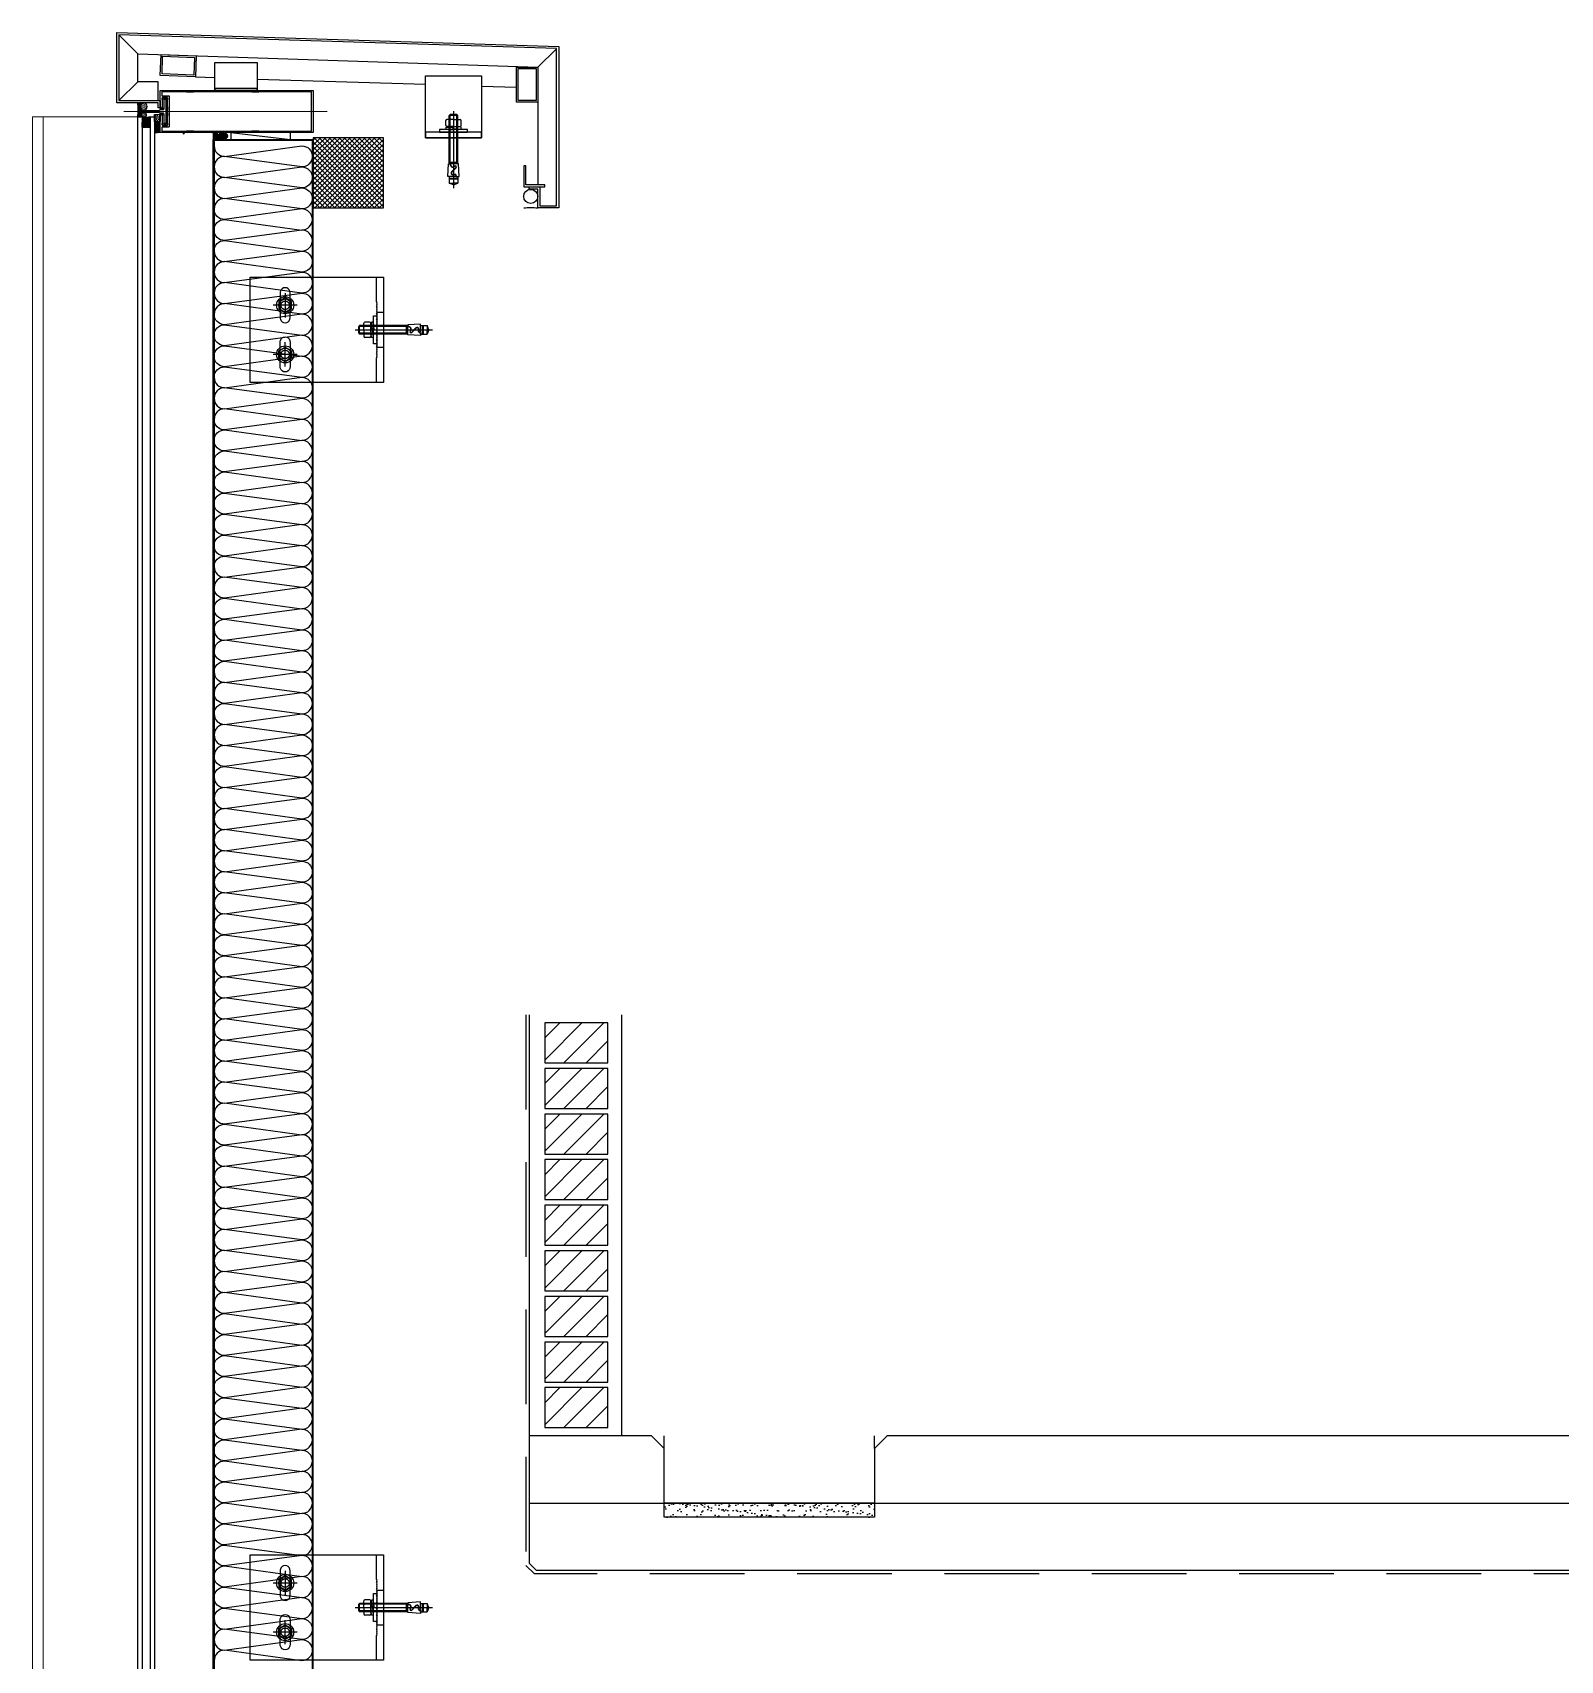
# Model space of a CAD drawing. Header units: millimetres. Extents: x 19868 to 801382, y -4805 to 85279.
# Drawn here: x 52188 to 54366, y 48059 to 50379 of the extents above; entities that cross this region are included whole.
import ezdxf

# ---------------------------------------------------------------- set-up
doc = ezdxf.new("R2010")
doc.units = ezdxf.units.MM
doc.header["$LTSCALE"] = 250
for name, pattern in [('CENTER2', [28.575, 19.05, -3.175, 3.175, -3.175]), ('HID', [2.8, 1.8, -1]), ('HIDDEN', [9.525, 6.35, -3.175])]:
    doc.linetypes.add(name, pattern=pattern)
for name, color, linetype in [('0-Sheet', 7, 'Continuous'), ('A-ETC', 8, 'Continuous'), ('A-ETC-8', 8, 'Continuous'), ('A-FIN', 6, 'Continuous'), ('A-FIN-8', 8, 'Continuous'), ('A-FIN-9', 7, 'Continuous'), ('A-HAT', 252, 'Continuous'), ('A-HAT-9', 9, 'Continuous'), ('A-HAT-WIREMESH', 9, 'g_mesh'), ('A-WALL', 3, 'Continuous'), ('A-WIN', 4, 'Continuous'), ('A-WP', 1, 'HID'), ('B-AR', 7, 'Continuous'), ('EGI', 6, 'Continuous'), ('fastener', 1, 'Continuous'), ('GLASS', 7, 'Continuous'), ('ISL', 251, 'Continuous'), ('polyamide', 6, 'Continuous'), ('S-TEEL', 4, 'Continuous'), ('SEALANT', 252, 'Continuous'), ('W250', 7, 'Continuous')]:
    doc.layers.add(name, color=color, linetype=linetype)
doc.layers.add('A-WIN-ELE', color=8, linetype='Continuous', lineweight=9)
doc.layers.add('CEN', color=1, linetype='Continuous', lineweight=9)
doc.layers.add('NOPLOT', color=191, linetype='Continuous', plot=False)
doc.styles.add('Gdim', font='')
doc.styles.get('Gdim').set_extended_font_data('Dotum')
doc.linetypes.add('g_mesh', pattern='A,10,-0.8,["X",Gdim,S=0.6,R=0,X=-0.15,Y=-0.3],-0.8', length=11.6)
pattern_1 = [(90, (81579.6663, 89232.96467), (-0.15875, 0.079375), [0, -0.15875])]

# ---------------------------------------------------------------- blocks, each defined once
blk = doc.blocks.new('커튼월 히든바_T')
at = {"layer": 'GLASS', "transparency": 33554687}
h = blk.add_hatch(dxfattribs=at)
h.set_pattern_fill('ANSI37', color=253, scale=10, angle=90, style=0)
h.set_pattern_definition([(315, (-462.3626, 2021.3178), (0.8838835, 0.8838835), []), (45, (-462.3626, 2021.3178), (-0.8838835, 0.8838835), [])])
h.paths.add_polyline_path([(-182, 8.5, 0.198912), (-181.7, 7.8, 0.112366), (-194.3, 7.8, 0.198912), (-194, 8.5), (-194, 15.5), (-193, 15.5), (-193, 16.2, 0.414214), (-192.3, 15.5), (-183.8, 15.5, 0.414035), (-183.1, 16.2), (-183.1, 15.5), (-182, 15.5)])
at = {"layer": 'SEALANT', "transparency": 33554687}
h = blk.add_hatch(dxfattribs=at)
h.set_pattern_fill('ANSI37', color=253, scale=0.5)
h.set_pattern_definition([(225, (58237.0189, -22344.7967), (1.122532015, -1.122532015), []), (315, (58237.0189, -22344.7967), (1.122532015, 1.122532015), [])])
h.paths.add_polyline_path([(-168, 14.5), (-176, 14.5), (-176, 31, 0.032752), (-168, 30)])
h = blk.add_hatch(dxfattribs=at)
h.set_pattern_fill('DOTS', color=253, scale=0.5)
h.set_pattern_definition([(360, (13234.07484, 298113.954), (0.396875, 0.79375), [0, -0.79375])])
edge = h.paths.add_edge_path()
edge.add_line((-191.4, -1.5), (-192.3, -1.6))
edge.add_line((-192.3, -1.6), (-193.2, -1.9))
edge.add_line((-193.2, -1.9), (-194, -2.3))
edge.add_line((-194, -2.3), (-194.7, -2.9))
edge.add_line((-194.7, -2.9), (-195.3, -3.6))
edge.add_line((-195.3, -3.6), (-195.8, -4.5))
edge.add_line((-195.8, -4.5), (-196.1, -5.4))
edge.add_line((-196.1, -5.4), (-196.2, -6.4))
edge.add_line((-196.2, -6.4), (-196.2, -7.4))
edge.add_line((-196.2, -7.4), (-196.1, -8.3))
edge.add_line((-196.1, -8.3), (-195.8, -9.3))
edge.add_line((-195.8, -9.3), (-195.3, -10.1))
edge.add_line((-195.3, -10.1), (-194.7, -10.8))
edge.add_line((-194.7, -10.8), (-194, -11.4))
edge.add_line((-194, -11.4), (-193.2, -11.9))
edge.add_line((-193.2, -11.9), (-192.3, -12.2))
edge.add_line((-192.3, -12.2), (-191.4, -12.2))
edge.add_line((-191.4, -12.2), (-191.4, -12.5))
edge.add_line((-191.4, -12.5), (-200, -12.5))
edge.add_arc((-300.5, -2), 101, 354.0521, 365.8538)
edge.add_arc((-199, 8.5), 1, 190.5973, 270)
edge.add_line((-199, 7.5), (-195, 7.5))
edge.add_arc((-186.3, -29.5), 38.1, 101.706, 103.2479, ccw=False)
edge.add_line((-194, 7.7), (-194, 1.5))
edge.add_line((-194, 1.5), (-195.8, 1.5))
edge.add_arc((-195.8, 0), 1.5, 90.0001, 270.0001)
edge.add_line((-195.8, -1.5), (-191.4, -1.5))
h = blk.add_hatch(dxfattribs=at)
h.set_pattern_fill('DOTS', color=253, scale=0.5)
h.set_pattern_definition([(360, (13234.07484, 298113.954), (0.396875, 0.79375), [0, -0.79375])])
edge = h.paths.add_edge_path()
edge.add_line((-195.3, -10.1), (-194.7, -10.8))
edge.add_line((-194.7, -10.8), (-194.7, -10.8))
edge.add_line((-194.7, -10.8), (-193.1, -11.9))
edge.add_line((-193.1, -11.9), (-191.4, -12.5))
edge.add_line((-191.4, -12.5), (-200, -12.5))
edge.add_arc((-300.5, -2), 101, 354.0521, 365.8538)
edge.add_arc((-199, 8.5), 1, 190.5973, 270)
edge.add_line((-199, 7.5), (-195, 7.5))
edge.add_arc((-186.3, -29.5), 38.1, 101.706, 103.2479, ccw=False)
edge.add_line((-194, 7.7), (-194, 1.5))
edge.add_line((-194, 1.5), (-195.8, 1.5))
edge.add_arc((-195.8, 0), 1.5, 90.0001, 270.0001)
edge.add_line((-195.8, -1.5), (-191.4, -1.5))
edge.add_arc((-191.3, -6.2), 4.72, 90.8026, 145.3845)
edge.add_line((-195.2, -3.5), (-195.2, -3.5))
edge.add_line((-195.2, -3.5), (-195.3, -3.6))
edge.add_line((-195.3, -3.6), (-195.8, -4.5))
edge.add_line((-195.8, -4.5), (-196.1, -5.4))
edge.add_line((-196.1, -5.4), (-196.2, -6.4))
edge.add_line((-196.2, -6.4), (-196.2, -7.4))
edge.add_line((-196.2, -7.4), (-196.1, -8.3))
edge.add_line((-196.1, -8.3), (-195.8, -9.3))
edge.add_line((-195.8, -9.3), (-195.3, -10.1))
at = {"layer": 'SEALANT'}
h = blk.add_hatch(dxfattribs=at)
h.set_pattern_fill('DOTS', color=8, scale=10, angle=248.1986)
h.set_pattern_definition([(248.1986, (-86538.2096, -35092.0081), (0.464238432, -0.5222680618), [0, -0.625])])
edge = h.paths.add_edge_path()
edge.add_ellipse((-191.4, 4.9), major_axis=(0, 3.37), ratio=1, start_angle=0, end_angle=360, ccw=False)
h = blk.add_hatch(dxfattribs=at)
h.set_pattern_fill('DASH', color=253, scale=0.5, angle=90, style=0)
h.set_pattern_definition([(270, (-24016.0779, 66483.7451), (1.5875, -1.5875), [1.5875, -1.5875])])
h.paths.add_polyline_path([(-168, 14.5), (-176, 14.5), (-176, 4.5), (-168, 4.5)])
at = {"layer": 'SEALANT', "transparency": 33554687}
h = blk.add_hatch(dxfattribs=at)
h.set_pattern_fill('DOTS', color=253, scale=0.1, angle=90)
h.set_pattern_definition(pattern_1)
h.paths.add_polyline_path([(-167.9, 2.7), (-166.1, 2.7), (-166.1, 2.9), (-166.1, 3.8), (-166.1, 4.5), (-167.5, 4.5, -0.362029), (-168, 4.9, -0.057613), (-168.3, 2.5), (-168.1, 2.7, -0.198912)])
at = {"layer": 'SEALANT'}
h = blk.add_hatch(dxfattribs=at)
h.set_pattern_fill('DOTS', color=8, scale=10, angle=248.1986)
h.set_pattern_definition([(248.1986, (-86538.2096, -35090.0081), (0.464238432, -0.5222680618), [0, -0.625])])
edge = h.paths.add_edge_path()
edge.add_ellipse((-191.4, -6.9), major_axis=(0, -5.37), ratio=0.906309, start_angle=0, end_angle=360)
at = {"layer": 'SEALANT', "transparency": 33554687}
h = blk.add_hatch(dxfattribs=at)
h.set_pattern_fill('DOTS', color=253, scale=0.1, angle=270)
h.set_pattern_definition(pattern_1)
h.paths.add_polyline_path([(-167.9, -2.7), (-166.1, -2.7), (-166.1, -3), (-166.1, -3.8), (-166.1, -4.5), (-167.5, -4.5, 0.362029), (-168, -4.9, 0.057613), (-168.3, -2.5), (-168.1, -2.7, 0.198912)])
at = {"layer": 'B-AR'}
for points in [[(-165.3, 19, -0.414214), (-164.3, 20), (-158, 20, -0.414214), (-157.5, 19.5), (-157.5, -19.5, -0.414214), (-158, -20), (-164.3, -20, -0.414214), (-165.3, -19), (-165.3, -4.7, 0.414214), (-165.5, -4.5), (-167.5, -4.5, 0.414214), (-168, -5), (-168, -30), (50, -30), (50, 30), (-168, 30), (-168, 5, 0.414214), (-167.5, 4.5), (-165.5, 4.5, 0.414214), (-165.3, 4.7)], [(-130.6, -28), (-165.2, -28, -0.414214), (-165.7, -27.5), (-165.7, -22.7, -0.414214), (-165.2, -22.2), (-155.8, -22.2, 0.414214), (-155.3, -21.7), (-155.3, 21.7, 0.414214), (-155.8, 22.2), (-165.2, 22.2, -0.414214), (-165.7, 22.7), (-165.7, 27.5, -0.414214), (-165.2, 28), (-130.6, 28), (-130.1, 27.5), (-120.9, 27.5), (-120.4, 28), (-37.6, 28), (-37.1, 27.5), (-27.9, 27.5), (-27.4, 28), (47, 28, -0.414214), (47.5, 27.5), (47.5, -27.5, -0.414214), (47, -28), (-27.4, -28), (-27.9, -27.5), (-37.1, -27.5), (-37.6, -28), (-120.4, -28), (-120.9, -27.5), (-130.1, -27.5)], [(-163.6, -2.7, -0.414214), (-162.6, -3.7), (-162.6, -4.6, 0.298217), (-162.9, -5.1, 0.298217), (-162.6, -5.5), (-162.6, -16.3, 0.298217), (-162.9, -16.8, 0.414214), (-162.4, -17.3), (-160.4, -17.3, 0.414214), (-159.9, -16.8, 0.236068), (-160.1, -16.4), (-160.1, -0.4, 0.236068), (-159.9, 0, 0.236068), (-160.1, 0.4), (-160.1, 16.4, 0.236068), (-159.9, 16.8, 0.414214), (-160.4, 17.3), (-162.4, 17.3, 0.414214), (-162.9, 16.8, 0.298217), (-162.6, 16.3), (-162.6, 5.5, 0.298217), (-162.9, 5.1, 0.298217), (-162.6, 4.6), (-162.6, 3.7, -0.414214), (-163.6, 2.7), (-167.9, 2.7, 0.198912), (-168.1, 2.7), (-169, 1.8, -0.198911), (-169.7, 1.5), (-195.8, 1.5, 0.414214), (-197.3, 0, 0.414214), (-195.8, -1.5), (-169.7, -1.5, -0.198912), (-169, -1.8), (-168.3, -2.5, 0.198912), (-167.6, -2.7)]]:
    blk.add_lwpolyline(points, format="xyb", close=True, dxfattribs=at)
at = {"layer": 'CEN', "ltscale": 0.005}
blk.add_line((70, 0), (-220, 0), dxfattribs=at)
at = {"layer": 'GLASS', "color": 1, "linetype": 'Continuous'}
for p, q in [((-193.3, 15.5, 0), (-193.3, 22.5, 0)), ((-182.8, 15.5, 0), (-182.8, 22.5, 0))]:
    blk.add_line(p, q, dxfattribs=at)
at = {"layer": 'GLASS', "color": 1, "linetype": 'Continuous', "elevation": 0}
blk.add_lwpolyline([(-182, 8.5, 0.198912), (-181.7, 7.8, 0.112366), (-194.3, 7.8, 0.198912), (-194, 8.5), (-194, 15.5), (-193, 15.5), (-193, 16.2, 0.414214), (-192.3, 15.5), (-183.8, 15.5, 0.414035), (-183.1, 16.2), (-183.1, 15.5), (-182, 15.5)], format="xyb", close=True, dxfattribs=at)
for points in [[(-193, 15.5), (-193, 22.5), (-194, 22.5), (-194, 15.5)], [(-183.1, 15.5), (-183.1, 22.5), (-182, 22.5), (-182, 15.5)]]:
    blk.add_lwpolyline(points, close=True, dxfattribs=at)
for points in [[(-183.1, 16.2, -0.414214), (-183.8, 15.5), (-192.3, 15.5, -0.414214), (-193, 16.2), (-193, 22, -0.414214), (-192.5, 22.5), (-188.5, 22.5), (-188, 22), (-187.5, 22.5), (-183.6, 22.5, -0.414214), (-183.1, 22), (-183.1, 16.2)], [(-183.6, 16.2), (-183.6, 21.8, 0.414214), (-183.8, 22), (-192.3, 22, 0.414214), (-192.5, 21.8), (-192.5, 16.2, 0.414214), (-192.3, 16), (-183.8, 16, 0.414214), (-183.6, 16.2)]]:
    blk.add_lwpolyline(points, format="xyb", dxfattribs=at)
at = {"layer": 'GLASS', "color": 8, "linetype": 'Continuous'}
for centre in [(-191.6, 21.2, 0), (-191.6, 19.7, 0), (-191.6, 18.2, 0), (-191.6, 16.7, 0), (-190.3, 21.2, 0), (-190.3, 19.7, 0), (-190.3, 18.2, 0), (-190.3, 16.7, 0), (-188.8, 21.2, 0), (-188.8, 19.7, 0), (-188.8, 18.2, 0), (-188.8, 16.7, 0), (-187.3, 21.2, 0), (-187.3, 19.7, 0), (-187.3, 18.2, 0), (-187.3, 16.7, 0), (-185.8, 21.2, 0), (-185.8, 19.7, 0), (-185.8, 18.2, 0), (-185.8, 16.7, 0), (-184.3, 21.2, 0), (-184.3, 19.7, 0), (-184.3, 18.2, 0), (-184.3, 16.7, 0)]:
    blk.add_circle(centre, 0.65, dxfattribs=at)
at = {"layer": 'polyamide', "color": 5}
blk.add_lwpolyline([(-159.7, -17.9), (-159.7, 0), (-159.7, -17.9), (-163.1, -17.9), (-163.1, -3.5), (-163.6, -3), (-166.1, -3), (-166.1, -3.8), (-165.6, -4.3), (-165.1, -4.3), (-165.1, -6.4), (-164.8, -6.7), (-164.8, -17), (-165.1, -17), (-165.1, -19), (-164.6, -19.5), (-158.2, -19.5), (-157.7, -19), (-157.7, -17), (-158, -17), (-158, -6.5), (-157.7, -6.5), (-157.7, -2), (-158, -2), (-158, 2), (-157.7, 2), (-157.7, 6.5), (-158, 6.5), (-158, 17), (-157.7, 17), (-157.7, 19), (-158.2, 19.5), (-164.6, 19.5), (-165.1, 19), (-165.1, 17), (-164.8, 17), (-164.8, 6.7), (-165.1, 6.4), (-165.1, 4.3), (-165.6, 4.3), (-166.1, 3.8), (-166.1, 2.9), (-163.6, 2.9), (-163.1, 3.4), (-163.1, 17.8), (-159.7, 17.8), (-159.7, 0)], dxfattribs=at)
at = {"layer": 'SEALANT', "color": 4}
blk.add_lwpolyline([(-168, 30, -0.032752), (-176, 31)], format="xyb", dxfattribs=at)
at = {"layer": 'SEALANT', "color": 4, "elevation": 0}
blk.add_lwpolyline([(-200, 8.5, -0.051914), (-200, -12.5)], format="xyb", dxfattribs=at)
at = {"layer": 'SEALANT', "color": 4}
blk.add_lwpolyline([(-168, 14.5), (-176, 14.5), (-176, 4.5), (-168, 4.5)], close=True, dxfattribs=at)
at = {"layer": 'SEALANT', "color": 8}
for centre, start, end in [((-179.4, 5.1), 346.7784, 359.2245), ((-179.4, -5.1), 0.7755, 13.2216)]:
    blk.add_arc(centre, 11.4, start, end, dxfattribs=at)
at = {"layer": 'SEALANT', "color": 4, "extrusion": (0, 0, -1)}
blk.add_ellipse((-191.4, 4.9, 0), major_axis=(0, 3.37), ratio=1, dxfattribs=at)
at = {"layer": 'SEALANT', "color": 4}
blk.add_ellipse((-191.4, -6.9), major_axis=(0, -5.37), ratio=0.906309, dxfattribs=at)
blk = doc.blocks.new('A$C17189e19')
at = {"layer": 'A-HAT-9'}
h = blk.add_hatch(dxfattribs=at)
h.set_pattern_fill('AR-SAND', color=256, scale=0.3)
h.set_pattern_definition([(37.5, (-113396.389, 321843.363), (-0.4800094, 14.6823971), [0, -11.5824, 0, -12.954, 0, -12.3825]), (7.5, (-113396.389, 321843.363), (13.4856985, 21.504753), [0, -6.2484, 0, -10.4394, 0, -4.0005]), (327.5, (-113405.761, 321843.363), (23.7297711, 0.04311554), [0, -3.81, 0, -13.716, 0, -17.907]), (317.5, (-113405.761, 321843.363), (22.9066936, 6.6878797), [0, -1.905, 0, -8.9916, 0, -10.287])])
h.paths.add_polyline_path([(0, -96), (300, -96), (300, -116), (0, -116)])
at = {"layer": 'A-FIN'}
for points in [[(-18, 0), (0, -18), (0, -116), (300, -116), (300, -18), (318, 0)], [(0, -96), (300, -96)]]:
    blk.add_lwpolyline(points, dxfattribs=at)
at = {"layer": 'NOPLOT'}
for p, q in [((0, -18), (0, 0)), ((300, -18), (300, 0))]:
    blk.add_line(p, q, dxfattribs=at)
blk = doc.blocks.new('m12 set anchor')
at = {"layer": 'A-ETC-8', "color": 1}
for p, q in [((0, 26), (0, -84)), ((-11, 5.5), (-11, 12.5)), ((-10.8, 3), (-0.5, 4)), ((-10.8, 0), (-10.8, 3)), ((-10.8, 0), (-0.5, 1)), ((-10.8, 0), (0.5, 0)), ((0, 14), (-9.5, 14)), ((0, 4), (-9.5, 4)), ((-4.8, 21), (-6, 19.8)), ((-6, 19.8), (6, 19.8)), ((-6, -49), (-6, 19.8)), ((-5.5, 5.5), (-5.5, 12.5)), ((-4.8, 21), (4.8, 21)), ((-4.8, -49), (-4.8, 21)), ((-0.5, 1), (-0.5, 4)), ((10.7, 3), (-0.5, 3)), ((0, 14), (9.5, 14)), ((0, 4), (9.5, 4)), ((0.5, 2), (10.7, 3)), ((0.5, -1), (0.5, 2)), ((0.5, -1), (10.7, 0)), ((6, 19.8), (4.8, 21)), ((4.8, -49), (4.8, 21)), ((5.5, 5.5), (5.5, 12.5)), ((6, -49), (6, 19.8)), ((10.7, 0), (10.7, 3)), ((11, 5.5), (11, 12.5)), ((-8.2, -67), (-7, -49)), ((-3.6, -67), (-8.2, -67)), ((-7, -49), (0, -49)), ((6, -46.6), (-6, -46.6)), ((-6, -67), (-6, -76.6)), ((6, -69.4), (-6, -69.4)), ((2.6, -60.8), (-3.6, -54.7)), ((2.9, -60.5), (-3.2, -54.4)), ((-2.4, -64.1), (1.2, -64.1)), ((-2.4, -64.6), (1.2, -64.6)), ((-2.4, -67), (0, -67)), ((0, -49), (3.9, -49)), ((0, -67), (8.2, -67)), ((7, -49), (4.4, -49)), ((6, -67), (6, -76.6)), ((8.2, -67), (7, -49)), ((6, -70.6), (-6, -70.6)), ((0, -79), (-6, -76.6)), ((-6, -76.6), (0, -76.6)), ((6, -76.6), (0, -76.6)), ((0, -79), (6, -76.6))]:
    blk.add_line(p, q, dxfattribs=at)
for centre, radius, start, end in [((-9.5, 12.5), 1.47, 90, 180), ((-9.5, 5.5), 1.47, 180, 270), ((-7, 12.5), 1.47, 0, 90), ((-7, 5.5), 1.47, 270, 0), ((-4, 12.5), 1.47, 90, 180), ((-4, 5.5), 1.47, 180, 270), ((4, 12.5), 1.47, 0, 90), ((4, 5.5), 1.47, 270, 0), ((7, 12.5), 1.47, 90, 180), ((7, 5.5), 1.47, 180, 270), ((9.5, 12.5), 1.47, 0, 90), ((9.5, 5.5), 1.47, 270, 0), ((-2.4, -53.5), 1.68, 45, 225), ((-2.4, -65.8), 1.68, 90, 225.5847), ((-2.4, -53.5), 1.2, 45, 225), ((-2.4, -65.8), 1.2, 90, 270), ((1, -50.1), 3.6, 225, 18.0378), ((1, -50.1), 3.12, 225, 20.9333), ((1.2, -62.2), 2.4, 270, 45), ((1.2, -62.2), 1.92, 270, 45)]:
    blk.add_arc(centre, radius, start, end, dxfattribs=at)
blk = doc.blocks.new('A$C34c8856c')
at = {"layer": 'fastener', "linetype": 'CENTER2'}
for p, q in [((-140, 52.2, 0), (-140, 17.8, 0)), ((-122.8, 35, 0), (-157.2, 35, 0)), ((-140, -52.2, 0), (-140, -17.8, 0)), ((-122.8, -35, 0), (-157.2, -35, 0))]:
    blk.add_line(p, q, dxfattribs=at)
at = {"layer": 'fastener'}
for points in [[(-140, 45.4), (-149, 40.2), (-149, 29.8), (-140, 24.6), (-131, 29.8), (-131, 40.2)], [(-140, -45.4), (-149, -40.2), (-149, -29.8), (-140, -24.6), (-131, -29.8), (-131, -40.2)]]:
    blk.add_lwpolyline(points, close=True, dxfattribs=at)
for centre, radius in [((-140, 35, 0), 12.2), ((-140, 35, 0), 9), ((-140, -35, 0), 12.2), ((-140, -35, 0), 9)]:
    blk.add_circle(centre, radius, dxfattribs=at)
at = {"layer": 'fastener', "linetype": 'HIDDEN'}
for centre in [(-140, 35, 0), (-140, -35, 0)]:
    blk.add_circle(centre, 6, dxfattribs=at)
at = {"layer": 'S-TEEL'}
for points in [[(-190, 75), (0, 75), (0, -75), (-190, -75)], [(-14, -20), (-14, 20), (-10, 20), (-9, 19), (-10, 18), (-9, 17), (-10, 16), (-9, 15), (-10, 14), (-9, 13), (-10, 12), (-9, 11), (-10, 10), (-9, 9), (-10, 8), (-9, 7), (-10, 6), (-9, 5), (-10, 4), (-9, 3), (-10, 2), (-9, 1), (-10, 0), (-9, -1), (-10, -2), (-9, -3), (-10, -4), (-9, -5), (-10, -6), (-9, -7), (-10, -8), (-9, -9), (-10, -10), (-9, -11), (-10, -12), (-9, -13), (-10, -14), (-9, -15), (-10, -16), (-9, -17), (-10, -18), (-9, -19), (-10, -20)]]:
    blk.add_lwpolyline(points, close=True, dxfattribs=at)
blk.add_lwpolyline([(-10, 40), (-10, 75), (0, 75), (0, -75), (-10, -75), (-10, -40), (-9, -39), (-10, -38), (-9, -37), (-10, -36), (-9, -35), (-10, -34), (-9, -33), (-10, -32), (-9, -31), (-10, -30), (-9, -29), (-10, -28), (-9, -27), (-10, -26), (-9, -25), (-10, -24), (-9, -23), (-10, -22), (-9, -21), (-10, -20), (-9, -19), (-10, -18), (-9, -17), (-10, -16), (-9, -15), (-10, -14), (-9, -13), (-10, -12), (-9, -11), (-10, -10), (-9, -9), (-10, -8), (-9, -7), (-10, -6), (-9, -5), (-10, -4), (-9, -3), (-10, -2), (-9, -1), (-10, 0), (-9, 1), (-10, 2), (-9, 3), (-10, 4), (-9, 5), (-10, 6), (-9, 7), (-10, 8), (-9, 9), (-10, 10), (-9, 11), (-10, 12), (-9, 13), (-10, 14), (-9, 15), (-10, 16), (-9, 17), (-10, 18), (-9, 19), (-10, 20), (-9, 21), (-10, 22), (-9, 23), (-10, 24), (-9, 25), (-10, 26), (-9, 27), (-10, 28), (-9, 29), (-10, 30), (-9, 31), (-10, 32), (-9, 33), (-10, 34), (-9, 35), (-10, 36), (-9, 37), (-10, 38), (-9, 39), (-10, 40)], dxfattribs=at)
for points in [[(-146.7, 15, 0.745357), (-133.3, 15, 0.072565), (-133, 17), (-133, 53, 0.072565), (-133.3, 55, 0.745355), (-146.7, 55, 0.072565), (-147, 53), (-147, 17, 0.072565)], [(-146.7, -15, -0.745357), (-133.3, -15, -0.072565), (-133, -17), (-133, -53, -0.072565), (-133.3, -55, -0.745355), (-146.7, -55, -0.072565), (-147, -53), (-147, -17, -0.072565)]]:
    blk.add_lwpolyline(points, format="xyb", close=True, dxfattribs=at)
at = {"layer": 'S-TEEL', "color": 1}
blk.add_lwpolyline([(0, -25), (-9, -25), (-9, 25), (0, 25)], close=True, dxfattribs=at)
at = {"layer": 'fastener', "rotation": 90}
blk.add_blockref('m12 set anchor', (-14, 0), dxfattribs=at)
blk = doc.blocks.new('M12-STUD ANCHOR')
at = {"layer": 'A-ETC-8'}
for p, q in [((22.7, 48), (23.9, 49.2)), ((34.7, 48), (22.7, 48)), ((22.7, -20.8), (22.7, 48)), ((33.5, 49.2), (23.9, 49.2)), ((23.9, -20.8), (23.9, 49.2)), ((28.7, 54.2), (28.7, -55.8)), ((33.5, 49.2), (34.7, 48)), ((33.5, -20.8), (33.5, 49.2)), ((34.7, -20.8), (34.7, 48)), ((17.8, 33.7), (17.8, 40.7)), ((28.2, 30.2), (18, 31.2)), ((18, 28.2), (18, 31.2)), ((18, 31.2), (29.2, 31.2)), ((28.2, 27.2), (18, 28.2)), ((28.7, 42.2), (19.2, 42.2)), ((28.7, 32.2), (19.2, 32.2)), ((23.3, 33.7), (23.3, 40.7)), ((28.2, 27.2), (28.2, 30.2)), ((39.5, 28.2), (28.2, 28.2)), ((28.7, 42.2), (38.2, 42.2)), ((28.7, 32.2), (38.2, 32.2)), ((29.2, 29.2), (29.2, 32.2)), ((39.5, 31.2), (29.2, 32.2)), ((39.5, 28.2), (29.2, 29.2)), ((34.2, 33.7), (34.2, 40.7)), ((39.5, 28.2), (39.5, 31.2)), ((39.7, 33.7), (39.7, 40.7)), ((20.5, -38.8), (21.7, -20.8)), ((21.7, -20.8), (24.3, -20.8)), ((22.7, -18.4), (34.7, -18.4)), ((28.7, -20.8), (24.8, -20.8)), ((35.7, -20.8), (28.7, -20.8)), ((36.9, -38.8), (35.7, -20.8)), ((28.7, -38.8), (20.5, -38.8)), ((22.7, -38.8), (22.7, -48.4)), ((22.7, -41.2), (34.7, -41.2)), ((22.7, -42.4), (34.7, -42.4)), ((25.8, -32.3), (32, -26.1)), ((26.2, -32.6), (32.3, -26.5)), ((31.1, -35.9), (27.5, -35.9)), ((31.1, -36.4), (27.5, -36.4)), ((31.1, -38.8), (28.7, -38.8)), ((32.3, -38.8), (36.9, -38.8)), ((34.7, -38.8), (34.7, -48.4)), ((22.7, -48.4), (28.7, -48.4)), ((28.7, -50.8), (22.7, -48.4)), ((28.7, -50.8), (34.7, -48.4)), ((34.7, -48.4), (28.7, -48.4))]:
    blk.add_line(p, q, dxfattribs=at)
for centre, radius, start, end in [((19.2, 40.7), 1.47, 90, 180), ((19.2, 33.7), 1.47, 180, 270), ((21.8, 40.7), 1.47, 360, 90), ((21.8, 33.7), 1.47, 270, 360), ((24.7, 40.7), 1.47, 90, 180), ((24.7, 33.7), 1.47, 180, 270), ((32.8, 40.7), 1.47, 360, 90), ((32.8, 33.7), 1.47, 270, 360), ((35.7, 40.7), 1.47, 90, 180), ((35.7, 33.7), 1.47, 180, 270), ((38.2, 40.7), 1.47, 360, 90), ((38.2, 33.7), 1.47, 270, 360), ((27.7, -21.9), 3.6, 161.9622, 315), ((27.7, -21.9), 3.12, 159.0667, 315), ((27.5, -34), 2.4, 135, 270), ((27.5, -34), 1.92, 135, 270), ((31.1, -25.3), 1.68, 315, 135), ((31.1, -25.3), 1.2, 315, 135), ((31.1, -37.6), 1.68, 314.4153, 90), ((31.1, -37.6), 1.2, 270, 90)]:
    blk.add_arc(centre, radius, start, end, dxfattribs=at)
blk = doc.blocks.new('A$C7453124a')
at = {"layer": 'A-ETC-8'}
for points in [[(-40, 88.4), (40, 88.4), (40, 0), (-40, 0)], [(-40, 8), (-40, 0), (40, 0), (40, 8)], [(-20, 8), (20, 8), (20, 12), (-20, 12)]]:
    blk.add_lwpolyline(points, close=True, dxfattribs=at)
blk.add_blockref('M12-STUD ANCHOR', (-28.7, -16.2), dxfattribs=at)
blk = doc.blocks.new('A$Cf94158c2')
at = {"layer": 'A-ETC-8'}
for p, q in [((550, 119.9), (577, 146.9)), ((-20, 100.9), (-47, 127)), ((60, 73.8), (10, 72)), ((380, 83.7), (140, 76.7)), ((467.9, 86.9), (440, 85.9)), ((577, 53), (550, 80))]:
    blk.add_line(p, q, dxfattribs=at)
for points in [[(550, 119.9), (-20, 100.9), (-20, -67)], [(521, 53), (521, 80), (550, 80), (550, 119.9)]]:
    blk.add_lwpolyline(points, dxfattribs=at)
for points in [[(516.8, 118.7), (466.8, 116.9), (467.9, 86.9), (517.9, 88.7)], [(514.6, 116.3), (469.2, 114.7), (470.1, 89.3), (515.5, 91)], [(-20, 100.9), (-20, 50.9), (10, 50.9), (10, 100.9)], [(-17.7, 98.6), (-17.7, 53.2), (7.7, 53.2), (7.7, 98.6)], [(440, 107.5), (380, 107.5), (380, 67.5), (440, 67.5)], [(440, 67.5), (380, 67.5), (380, 70.5), (440, 70.5)], [(0, -70), (-30, -70), (-30, -67), (-3, -67), (-3, -40), (0, -40)]]:
    blk.add_lwpolyline(points, close=True, dxfattribs=at)
blk.add_arc((-10, -163.7), 64.5, 81.0843, 98.9157, dxfattribs=at)
at = {"layer": 'A-ETC-8', "extrusion": (0, 0, -1)}
blk.add_ellipse((-10, -83.5), major_axis=(0, 10), ratio=0.999542, dxfattribs=at)
at = {"layer": 'A-FIN-9'}
blk.add_lwpolyline([(521, 42.8), (521, 50), (580, 50), (580, 150), (-50, 130), (-50, -100), (-20, -100), (-20, -73), (-8, -73), (-8, -70), (-23, -70), (-23, -97), (-47, -97), (-47, 127.1), (577, 146.9), (577, 53), (518, 53), (518, 42.8)], close=True, dxfattribs=at)
at = {"layer": 'A-ETC-8', "xscale": -1}
blk.add_blockref('A$C7453124a', (100, 0), dxfattribs=at)

msp = doc.modelspace()

# ---------------------------------------------------------------- hatches: boundary and pattern name
at = {"layer": 'A-ETC'}
h = msp.add_hatch(dxfattribs=at)
h.set_pattern_fill('ANSI37', color=251, scale=40, style=0)
h.set_pattern_definition([(45, (108232.7843, 52441.2725), (-3.5355339, 3.5355339), []), (135, (108232.7843, 52441.2725), (-3.5355339, -3.5355339), [])])
h.paths.add_polyline_path([(52688.2, 50128.9), (52688.2, 50228.9), (52588.2, 50228.9), (52588.2, 50128.9)])
at = {"layer": 'A-HAT', "lineweight": -3}
h = msp.add_hatch(dxfattribs=at)
h.set_pattern_fill('ANSI31', color=256, scale=7, style=0)
h.set_pattern_definition([(45, (-30167.766, 51289.054), (-15.715448, 15.715448), [])])
h.paths.add_polyline_path([(53008.2, 48967.4), (52918.2, 48967.4), (52918.2, 48910.4), (53008.2, 48910.4)])
h = msp.add_hatch(dxfattribs=at)
h.set_pattern_fill('ANSI31', color=256, scale=7, style=0)
h.set_pattern_definition([(45, (-30167.766, 51224.054), (-15.715448, 15.715448), [])])
h.paths.add_polyline_path([(53008.2, 48902.4), (52918.2, 48902.4), (52918.2, 48845.4), (53008.2, 48845.4)])
h = msp.add_hatch(dxfattribs=at)
h.set_pattern_fill('ANSI31', color=256, scale=7, style=0)
h.set_pattern_definition([(45, (-30167.766, 51159.054), (-15.715448, 15.715448), [])])
h.paths.add_polyline_path([(53008.2, 48837.4), (52918.2, 48837.4), (52918.2, 48780.4), (53008.2, 48780.4)])
h = msp.add_hatch(dxfattribs=at)
h.set_pattern_fill('ANSI31', color=256, scale=7, style=0)
h.set_pattern_definition([(45, (-30167.766, 51094.054), (-15.715448, 15.715448), [])])
h.paths.add_polyline_path([(53008.2, 48772.4), (52918.2, 48772.4), (52918.2, 48715.4), (53008.2, 48715.4)])
h = msp.add_hatch(dxfattribs=at)
h.set_pattern_fill('ANSI31', color=256, scale=7, style=0)
h.set_pattern_definition([(45, (-30167.766, 51029.054), (-15.715448, 15.715448), [])])
h.paths.add_polyline_path([(53008.2, 48707.4), (52918.2, 48707.4), (52918.2, 48650.4), (53008.2, 48650.4)])
h = msp.add_hatch(dxfattribs=at)
h.set_pattern_fill('ANSI31', color=256, scale=7, style=0)
h.set_pattern_definition([(45, (-30167.766, 50964.054), (-15.715448, 15.715448), [])])
h.paths.add_polyline_path([(53008.2, 48642.4), (52918.2, 48642.4), (52918.2, 48585.4), (53008.2, 48585.4)])
h = msp.add_hatch(dxfattribs=at)
h.set_pattern_fill('ANSI31', color=256, scale=7, style=0)
h.set_pattern_definition([(45, (-30167.766, 50899.054), (-15.715448, 15.715448), [])])
h.paths.add_polyline_path([(53008.2, 48577.4), (52918.2, 48577.4), (52918.2, 48520.4), (53008.2, 48520.4)])
h = msp.add_hatch(dxfattribs=at)
h.set_pattern_fill('ANSI31', color=256, scale=7, style=0)
h.set_pattern_definition([(45, (-30167.766, 50834.054), (-15.715448, 15.715448), [])])
h.paths.add_polyline_path([(53008.2, 48512.4), (52918.2, 48512.4), (52918.2, 48455.4), (53008.2, 48455.4)])
h = msp.add_hatch(dxfattribs=at)
h.set_pattern_fill('ANSI31', color=256, scale=7, style=0)
h.set_pattern_definition([(45, (-30167.766, 50769.054), (-15.715448, 15.715448), [])])
h.paths.add_polyline_path([(53008.2, 48447.4), (52918.2, 48447.4), (52918.2, 48390.4), (53008.2, 48390.4)])
at = {"layer": 'SEALANT', "transparency": 33554687}
h = msp.add_hatch(dxfattribs=at)
h.set_pattern_fill('DOTS', color=8, scale=0.5, angle=270, style=0)
h.set_pattern_definition([(270, (-13069259.2256, -106559.1399), (0.79375, -0.396875), [0, -0.79375])])
edge = h.paths.add_edge_path()
edge.add_ellipse((52459.5, 50231.5), major_axis=(6.47, 0), ratio=0.77258, start_angle=0, end_angle=360)

# ---------------------------------------------------------------- linework, layer by layer
at = {"layer": '0-Sheet'}
for p, q in [((52370.2, 50271.7), (52367.2, 50271.7)), ((52370.2, 50278.9), (52370.2, 50271.7))]:
    msp.add_line(p, q, dxfattribs=at)
at = {"layer": 'A-ETC', "color": 1}
msp.add_lwpolyline([(52688.2, 50128.9), (52688.2, 50228.9), (52588.2, 50228.9), (52588.2, 50128.9), (52688.2, 50128.9)], dxfattribs=at)
at = {"layer": 'A-FIN'}
for p, q in [((53028.2, 48378.9), (53028.2, 48978.9)), ((53070.2, 48378.9), (52896.2, 48378.9)), ((53070.2, 48378.9), (52896.2, 48378.9)), ((114020.2, 48378.9), (53406.2, 48378.9))]:
    msp.add_line(p, q, dxfattribs=at)
at = {"layer": 'A-FIN-8'}
for p, q in [((52896.2, 48978.9), (52896.2, 48197.1)), ((52896.2, 48978.9), (52896.2, 48197.1)), ((52906.4, 48186.9), (52896.2, 48197.1)), ((114520, 48186.9), (52906.4, 48186.9))]:
    msp.add_line(p, q, dxfattribs=at)
at = {"layer": 'A-HAT-WIREMESH', "ltscale": 0.6}
msp.add_line((52896.2, 48282.9), (114530.2, 48282.9), dxfattribs=at)
at = {"layer": 'A-WALL'}
for points in [[(52918.2, 48967.4), (52918.2, 48910.4), (53008.2, 48910.4), (53008.2, 48967.4)], [(52918.2, 48902.4), (52918.2, 48845.4), (53008.2, 48845.4), (53008.2, 48902.4)], [(52918.2, 48837.4), (52918.2, 48780.4), (53008.2, 48780.4), (53008.2, 48837.4)], [(52918.2, 48772.4), (52918.2, 48715.4), (53008.2, 48715.4), (53008.2, 48772.4)], [(52918.2, 48707.4), (52918.2, 48650.4), (53008.2, 48650.4), (53008.2, 48707.4)], [(52918.2, 48642.4), (52918.2, 48585.4), (53008.2, 48585.4), (53008.2, 48642.4)], [(52918.2, 48577.4), (52918.2, 48520.4), (53008.2, 48520.4), (53008.2, 48577.4)], [(52918.2, 48512.4), (52918.2, 48455.4), (53008.2, 48455.4), (53008.2, 48512.4)], [(52918.2, 48447.4), (52918.2, 48390.4), (53008.2, 48390.4), (53008.2, 48447.4)]]:
    msp.add_lwpolyline(points, close=True, dxfattribs=at)
at = {"layer": 'A-WIN'}
for points in [[(52344.2, 47637.4, -0.414214), (52343.2, 47636.4), (52339.2, 47636.4, -0.414214), (52338.2, 47637.4), (52338.2, 50258, -0.414214), (52339.2, 50259), (52343.2, 50259, -0.414214), (52344.2, 50258)], [(52362.2, 47637.4, -0.414214), (52361.2, 47636.4), (52357.2, 47636.4, -0.414214), (52356.2, 47637.4), (52356.2, 50258, -0.414214), (52357.2, 50259), (52361.2, 50259, -0.414214), (52362.2, 50258)]]:
    msp.add_lwpolyline(points, format="xyb", close=True, dxfattribs=at)
at = {"layer": 'A-WIN-ELE'}
msp.add_line((52203.2, 50259), (52203.2, 42278.9), dxfattribs=at)
msp.add_lwpolyline([(52338.2, 42286.4), (52188.2, 42286.4), (52188.2, 50259), (52338.2, 50259)], close=True, dxfattribs=at)
at = {"layer": 'A-WP', "ltscale": 0.3}
for p, q in [((52891.2, 48978.9), (52891.2, 48194.1)), ((52903.4, 48181.9), (52891.2, 48194.1)), ((114523.1, 48181.9), (52903.4, 48181.9))]:
    msp.add_line(p, q, dxfattribs=at)
at = {"layer": 'EGI', "color": 8}
for p, q in [((52470.8, 50236.5), (52555.8, 50226.5)), ((52587, 47698.9), (52587, 50196.5, 0)), ((52588.2, 47698.9), (52588.2, 50196.5, 0))]:
    msp.add_line(p, q, dxfattribs=at)
at = {"layer": 'EGI'}
msp.add_lwpolyline([(52445.8, 50225.3, -0.414214), (52447, 50226.5), (52587, 50226.5, -0.414214), (52588.2, 50225.3), (52588.2, 50196.5), (52587, 50196.5), (52587, 50225.3), (52447, 50225.3), (52447, 47670.1), (52587, 47670.1), (52587, 47698.9), (52588.2, 47698.9), (52588.2, 47670.1, -0.414214), (52587, 47668.9), (52447, 47668.9, -0.414214), (52445.8, 47670.1), (52445.8, 50225.3)], format="xyb", dxfattribs=at)
at = {"layer": 'ISL'}
msp.add_lwpolyline([(52470.8, 50226.5), (52555.8, 50226.5), (52555.8, 50236.5), (52470.8, 50236.5)], close=True, dxfattribs=at)
for points in [[(52447, 50217.4, 0.414316), (52462, 50202.4), (52572, 50217.4, -0.414316), (52587, 50202.4, -0.414316), (52572, 50187.4), (52462, 50202.4, 0.414316), (52447, 50187.4)], [(52447, 50187.4, 0.414316), (52462, 50172.5), (52572, 50187.4, -0.414316), (52587, 50172.4, -0.414316), (52572, 50157.5), (52462, 50172.4, 0.414316), (52447, 50157.4)], [(52447, 50157.5, 0.414316), (52462, 50142.5), (52572, 50157.4, -0.414316), (52587, 50142.5, -0.414316), (52572, 50127.5), (52462, 50142.4, 0.414316), (52447, 50127.5)], [(52447, 50097.5, -0.414316), (52462, 50112.5), (52572, 50097.5, 0.414316), (52587, 50112.5, 0.414316), (52572, 50127.5), (52462, 50112.5, -0.414316), (52447, 50127.5)], [(52447, 50067.5, -0.414316), (52462, 50082.5), (52572, 50067.5, 0.414316), (52587, 50082.5, 0.414316), (52572, 50097.5), (52462, 50082.5, -0.414316), (52447, 50097.5)], [(52447, 50067.5, 0.414316), (52462, 50052.5), (52572, 50067.5, -0.414316), (52587, 50052.5, -0.414316), (52572, 50037.5), (52462, 50052.5, 0.414316), (52447, 50037.5)], [(52447, 50037.5, 0.414316), (52462, 50022.5), (52572, 50037.5, -0.414316), (52587, 50022.5, -0.414316), (52572, 50007.5), (52462, 50022.5, 0.414316), (52447, 50007.5)], [(52447, 50007.5, 0.414316), (52462, 49992.5), (52572, 50007.5, -0.414316), (52587, 49992.5, -0.414316), (52572, 49977.5), (52462, 49992.5, 0.414316), (52447, 49977.5)], [(52447, 49947.5, -0.414316), (52462, 49962.5), (52572, 49947.5, 0.414316), (52587, 49962.5, 0.414316), (52572, 49977.5), (52462, 49962.5, -0.414316), (52447, 49977.5)], [(52447, 49917.5, -0.414316), (52462, 49932.5), (52572, 49917.6, 0.414316), (52587, 49932.5, 0.414316), (52572, 49947.5), (52462, 49932.6, -0.414316), (52447, 49947.5)], [(52447, 49887.6, -0.414316), (52462, 49902.5), (52572, 49887.6, 0.414316), (52587, 49902.6, 0.414316), (52572, 49917.5), (52462, 49902.6, -0.414316), (52447, 49917.6)], [(52447, 49887.6, 0.414316), (52462, 49872.6), (52572, 49887.6, -0.414316), (52587, 49872.6, -0.414316), (52572, 49857.6), (52462, 49872.6, 0.414316), (52447, 49857.6)], [(52447, 49857.6, 0.414316), (52462, 49842.6), (52572, 49857.6, -0.414316), (52587, 49842.6, -0.414316), (52572, 49827.6), (52462, 49842.6, 0.414316), (52447, 49827.6)], [(52447, 49797.6, -0.414316), (52462, 49812.6), (52572, 49797.6, 0.414316), (52587, 49812.6, 0.414316), (52572, 49827.6), (52462, 49812.6, -0.414316), (52447, 49827.6)], [(52447, 49767.6, -0.414316), (52462, 49782.6), (52572, 49767.6, 0.414316), (52587, 49782.6, 0.414316), (52572, 49797.6), (52462, 49782.6, -0.414316), (52447, 49797.6)], [(52447, 49737.6, -0.414316), (52462, 49752.6), (52572, 49737.6, 0.414316), (52587, 49752.6, 0.414316), (52572, 49767.6), (52462, 49752.6, -0.414316), (52447, 49767.6)], [(52447, 49707.6, -0.414316), (52462, 49722.6), (52572, 49707.6, 0.414316), (52587, 49722.6, 0.414316), (52572, 49737.6), (52462, 49722.6, -0.414316), (52447, 49737.6)], [(52447, 49677.6, -0.414316), (52462, 49692.6), (52572, 49677.6, 0.414316), (52587, 49692.6, 0.414316), (52572, 49707.6), (52462, 49692.6, -0.414316), (52447, 49707.6)], [(52447, 49647.6, -0.414316), (52462, 49662.6), (52572, 49647.6, 0.414316), (52587, 49662.6, 0.414316), (52572, 49677.6), (52462, 49662.6, -0.414316), (52447, 49677.6)], [(52447, 49617.6, -0.414316), (52462, 49632.6), (52572, 49617.7, 0.414316), (52587, 49632.6, 0.414316), (52572, 49647.6), (52462, 49632.7, -0.414316), (52447, 49647.6)], [(52447, 49617.7, 0.414316), (52462, 49602.7), (52572, 49617.6, -0.414316), (52587, 49602.7, -0.414316), (52572, 49587.7), (52462, 49602.6, 0.414316), (52447, 49587.7)], [(52447, 49557.7, -0.414316), (52462, 49572.7), (52572, 49557.7, 0.414316), (52587, 49572.7, 0.414316), (52572, 49587.7), (52462, 49572.7, -0.414316), (52447, 49587.7)], [(52447, 49527.7, -0.414316), (52462, 49542.7), (52572, 49527.7, 0.414316), (52587, 49542.7, 0.414316), (52572, 49557.7), (52462, 49542.7, -0.414316), (52447, 49557.7)], [(52447, 49527.7, 0.414316), (52462, 49512.7), (52572, 49527.7, -0.414316), (52587, 49512.7, -0.414316), (52572, 49497.7), (52462, 49512.7, 0.414316), (52447, 49497.7)], [(52447, 49467.7, -0.414316), (52462, 49482.7), (52572, 49467.7, 0.414316), (52587, 49482.7, 0.414316), (52572, 49497.7), (52462, 49482.7, -0.414316), (52447, 49497.7)], [(52447, 49467.7, 0.414316), (52462, 49452.7), (52572, 49467.7, -0.414316), (52587, 49452.7, -0.414316), (52572, 49437.7), (52462, 49452.7, 0.414316), (52447, 49437.7)], [(52447, 49407.7, -0.414316), (52462, 49422.7), (52572, 49407.7, 0.414316), (52587, 49422.7, 0.414316), (52572, 49437.7), (52462, 49422.7, -0.414316), (52447, 49437.7)], [(52447, 49407.7, 0.414316), (52462, 49392.8), (52572, 49407.7, -0.414316), (52587, 49392.7, -0.414316), (52572, 49377.8), (52462, 49392.7, 0.414316), (52447, 49377.7)], [(52447, 49377.8, 0.414316), (52462, 49362.8), (52572, 49377.7, -0.414316), (52587, 49362.8, -0.414316), (52572, 49347.8), (52462, 49362.7, 0.414316), (52447, 49347.8)], [(52447, 49317.8, -0.414316), (52462, 49332.8), (52572, 49317.8, 0.414316), (52587, 49332.8, 0.414316), (52572, 49347.8), (52462, 49332.8, -0.414316), (52447, 49347.8)], [(52447, 49317.8, 0.414316), (52462, 49302.8), (52572, 49317.8, -0.414316), (52587, 49302.8, -0.414316), (52572, 49287.8), (52462, 49302.8, 0.414316), (52447, 49287.8)], [(52447, 49287.8, 0.414316), (52462, 49272.8), (52572, 49287.8, -0.414316), (52587, 49272.8, -0.414316), (52572, 49257.8), (52462, 49272.8, 0.414316), (52447, 49257.8)], [(52447, 49257.8, 0.414316), (52462, 49242.8), (52572, 49257.8, -0.414316), (52587, 49242.8, -0.414316), (52572, 49227.8), (52462, 49242.8, 0.414316), (52447, 49227.8)], [(52447, 49227.8, 0.414316), (52462, 49212.8), (52572, 49227.8, -0.414316), (52587, 49212.8, -0.414316), (52572, 49197.8), (52462, 49212.8, 0.414316), (52447, 49197.8)], [(52447, 49197.8, 0.414316), (52462, 49182.8), (52572, 49197.8, -0.414316), (52587, 49182.8, -0.414316), (52572, 49167.8), (52462, 49182.8, 0.414316), (52447, 49167.8)], [(52447, 49167.8, 0.414316), (52462, 49152.8), (52572, 49167.8, -0.414316), (52587, 49152.8, -0.414316), (52572, 49137.8), (52462, 49152.8, 0.414316), (52447, 49137.8)], [(52447, 49137.8, 0.414316), (52462, 49122.8), (52572, 49137.8, -0.414316), (52587, 49122.8, -0.414316), (52572, 49107.8), (52462, 49122.8, 0.414316), (52447, 49107.8)], [(52447, 49077.8, -0.414316), (52462, 49092.8), (52572, 49077.9, 0.414316), (52587, 49092.8, 0.414316), (52572, 49107.8), (52462, 49092.9, -0.414316), (52447, 49107.8)], [(52447, 49047.9, -0.414316), (52462, 49062.8), (52572, 49047.9, 0.414316), (52587, 49062.9, 0.414316), (52572, 49077.8), (52462, 49062.9, -0.414316), (52447, 49077.9)], [(52447, 49047.9, 0.414316), (52462, 49032.9), (52572, 49047.9, -0.414316), (52587, 49032.9, -0.414316), (52572, 49017.9), (52462, 49032.9, 0.414316), (52447, 49017.9)], [(52447, 49017.9, 0.414316), (52462, 49002.9), (52572, 49017.9, -0.414316), (52587, 49002.9, -0.414316), (52572, 48987.9), (52462, 49002.9, 0.414316), (52447, 48987.9)], [(52447, 48987.9, 0.414316), (52462, 48972.9), (52572, 48987.9, -0.414316), (52587, 48972.9, -0.414316), (52572, 48957.9), (52462, 48972.9, 0.414316), (52447, 48957.9)], [(52447, 48957.9, 0.414316), (52462, 48942.9), (52572, 48957.9, -0.414316), (52587, 48942.9, -0.414316), (52572, 48927.9), (52462, 48942.9, 0.414316), (52447, 48927.9)], [(52447, 48927.9, 0.414316), (52462, 48912.9), (52572, 48927.9, -0.414316), (52587, 48912.9, -0.414316), (52572, 48897.9), (52462, 48912.9, 0.414316), (52447, 48897.9)], [(52447, 48897.9, 0.414316), (52462, 48882.9), (52572, 48897.9, -0.414316), (52587, 48882.9, -0.414316), (52572, 48867.9), (52462, 48882.9, 0.414316), (52447, 48867.9)], [(52447, 48867.9, 0.414316), (52462, 48852.9), (52572, 48867.9, -0.414316), (52587, 48852.9, -0.414316), (52572, 48837.9), (52462, 48852.9, 0.414316), (52447, 48837.9)], [(52447, 48807.9, -0.414316), (52462, 48822.9), (52572, 48808, 0.414316), (52587, 48822.9, 0.414316), (52572, 48837.9), (52462, 48823, -0.414316), (52447, 48837.9)], [(52447, 48778, -0.414316), (52462, 48792.9), (52572, 48778, 0.414316), (52587, 48793, 0.414316), (52572, 48807.9), (52462, 48793, -0.414316), (52447, 48808)], [(52447, 48778, 0.414316), (52462, 48763), (52572, 48778, -0.414316), (52587, 48763, -0.414316), (52572, 48748), (52462, 48763, 0.414316), (52447, 48748)], [(52447, 48748, 0.414316), (52462, 48733), (52572, 48748, -0.414316), (52587, 48733, -0.414316), (52572, 48718), (52462, 48733, 0.414316), (52447, 48718)], [(52447, 48718, 0.414316), (52462, 48703), (52572, 48718, -0.414316), (52587, 48703, -0.414316), (52572, 48688), (52462, 48703, 0.414316), (52447, 48688)], [(52447, 48688, 0.414316), (52462, 48673), (52572, 48688, -0.414316), (52587, 48673, -0.414316), (52572, 48658), (52462, 48673, 0.414316), (52447, 48658)], [(52447, 48658, 0.414316), (52462, 48643), (52572, 48658, -0.414316), (52587, 48643, -0.414316), (52572, 48628), (52462, 48643, 0.414316), (52447, 48628)], [(52447, 48628, 0.414316), (52462, 48613), (52572, 48628, -0.414316), (52587, 48613, -0.414316), (52572, 48598), (52462, 48613, 0.414316), (52447, 48598)], [(52447, 48598, 0.414316), (52462, 48583), (52572, 48598, -0.414316), (52587, 48583, -0.414316), (52572, 48568), (52462, 48583, 0.414316), (52447, 48568)], [(52447, 48538, -0.414316), (52462, 48553), (52572, 48538, 0.414316), (52587, 48553, 0.414316), (52572, 48568), (52462, 48553, -0.414316), (52447, 48568)], [(52447, 48508, -0.414316), (52462, 48523), (52572, 48508.1, 0.414316), (52587, 48523, 0.414316), (52572, 48538), (52462, 48523.1, -0.414316), (52447, 48538)], [(52447, 48478.1, -0.414316), (52462, 48493), (52572, 48478.1, 0.414316), (52587, 48493.1, 0.414316), (52572, 48508), (52462, 48493.1, -0.414316), (52447, 48508.1)], [(52447, 48448.1, -0.414316), (52462, 48463.1), (52572, 48448.1, 0.414316), (52587, 48463.1, 0.414316), (52572, 48478.1), (52462, 48463.1, -0.414316), (52447, 48478.1)], [(52447, 48418.1, -0.414316), (52462, 48433.1), (52572, 48418.1, 0.414316), (52587, 48433.1, 0.414316), (52572, 48448.1), (52462, 48433.1, -0.414316), (52447, 48448.1)], [(52447, 48388.1, -0.414316), (52462, 48403.1), (52572, 48388.1, 0.414316), (52587, 48403.1, 0.414316), (52572, 48418.1), (52462, 48403.1, -0.414316), (52447, 48418.1)], [(52447, 48358.1, -0.414316), (52462, 48373.1), (52572, 48358.1, 0.414316), (52587, 48373.1, 0.414316), (52572, 48388.1), (52462, 48373.1, -0.414316), (52447, 48388.1)], [(52447, 48328.1, -0.414316), (52462, 48343.1), (52572, 48328.1, 0.414316), (52587, 48343.1, 0.414316), (52572, 48358.1), (52462, 48343.1, -0.414316), (52447, 48358.1)], [(52447, 48298.1, -0.414316), (52462, 48313.1), (52572, 48298.1, 0.414316), (52587, 48313.1, 0.414316), (52572, 48328.1), (52462, 48313.1, -0.414316), (52447, 48328.1)], [(52447, 48268.1, -0.414316), (52462, 48283.1), (52572, 48268.1, 0.414316), (52587, 48283.1, 0.414316), (52572, 48298.1), (52462, 48283.1, -0.414316), (52447, 48298.1)], [(52447, 48238.1, -0.414316), (52462, 48253.1), (52572, 48238.2, 0.414316), (52587, 48253.1, 0.414316), (52572, 48268.1), (52462, 48253.2, -0.414316), (52447, 48268.1)], [(52447, 48208.2, -0.414316), (52462, 48223.1), (52572, 48208.2, 0.414316), (52587, 48223.2, 0.414316), (52572, 48238.1), (52462, 48223.2, -0.414316), (52447, 48238.2)], [(52447, 48178.2, -0.414316), (52462, 48193.2), (52572, 48178.2, 0.414316), (52587, 48193.2, 0.414316), (52572, 48208.2), (52462, 48193.2, -0.414316), (52447, 48208.2)], [(52447, 48148.2, -0.414316), (52462, 48163.2), (52572, 48148.2, 0.414316), (52587, 48163.2, 0.414316), (52572, 48178.2), (52462, 48163.2, -0.414316), (52447, 48178.2)], [(52447, 48118.2, -0.414316), (52462, 48133.2), (52572, 48118.2, 0.414316), (52587, 48133.2, 0.414316), (52572, 48148.2), (52462, 48133.2, -0.414316), (52447, 48148.2)], [(52447, 48118.2, 0.414316), (52462, 48103.2), (52572, 48118.2, -0.414316), (52587, 48103.2, -0.414316), (52572, 48088.2), (52462, 48103.2, 0.414316), (52447, 48088.2)], [(52447, 48088.2, 0.414316), (52462, 48073.2), (52572, 48088.2, -0.414316), (52587, 48073.2, -0.414316), (52572, 48058.2), (52462, 48073.2, 0.414316), (52447, 48058.2)]]:
    msp.add_lwpolyline(points, format="xyb", dxfattribs=at)
at = {"layer": 'SEALANT', "color": 8}
for centre, radius, start, end in [((52364, 50230.9), 39.7, 4.1055, 8.0988), ((52364, 50230.9), 41.2, 5.9356, 7.8024), ((52364, 50230.9), 42.7, 6.7694, 7.527), ((52414, 50230.9), 33.7, 352.509, 9.551), ((52414, 50230.9), 35.2, 352.8295, 9.141), ((52414, 50230.9), 36.7, 353.1236, 8.7649), ((52414, 50230.9), 38.2, 353.3945, 8.4186), ((52414, 50230.9), 39.7, 353.6448, 357.4891), ((52414, 50230.9), 41.2, 353.8768, 355.6385), ((52414, 50230.9), 42.7, 354.0924, 354.7841)]:
    msp.add_arc(centre, radius, start, end, dxfattribs=at)
at = {"layer": 'SEALANT', "color": 4}
msp.add_arc((52414, 50230.9), 32.2, 350.0002, 9.9997, dxfattribs=at)
msp.add_ellipse((52459.5, 50231.5), major_axis=(6.47, 0), ratio=0.77258, dxfattribs=at)

# ---------------------------------------------------------------- block references
at = {"layer": 'A-ETC-8'}
for p in [(52688.2, 49955.2), (52688.2, 48133.9)]:
    msp.add_blockref('A$C34c8856c', p, dxfattribs=at)
at = {"layer": 'A-FIN', "xscale": -1}
msp.add_blockref('A$C17189e19', (53388.2, 48378.9), dxfattribs=at)
at = {"layer": 'A-FIN-9', "xscale": -1}
msp.add_blockref('A$Cf94158c2', (52888.2, 50228.9), dxfattribs=at)
at = {"layer": 'W250', "xscale": -1, "rotation": 180}
msp.add_blockref('커튼월 히든바_T', (52538.2, 50266.5), dxfattribs=at)

doc.saveas('drawing.dxf')
